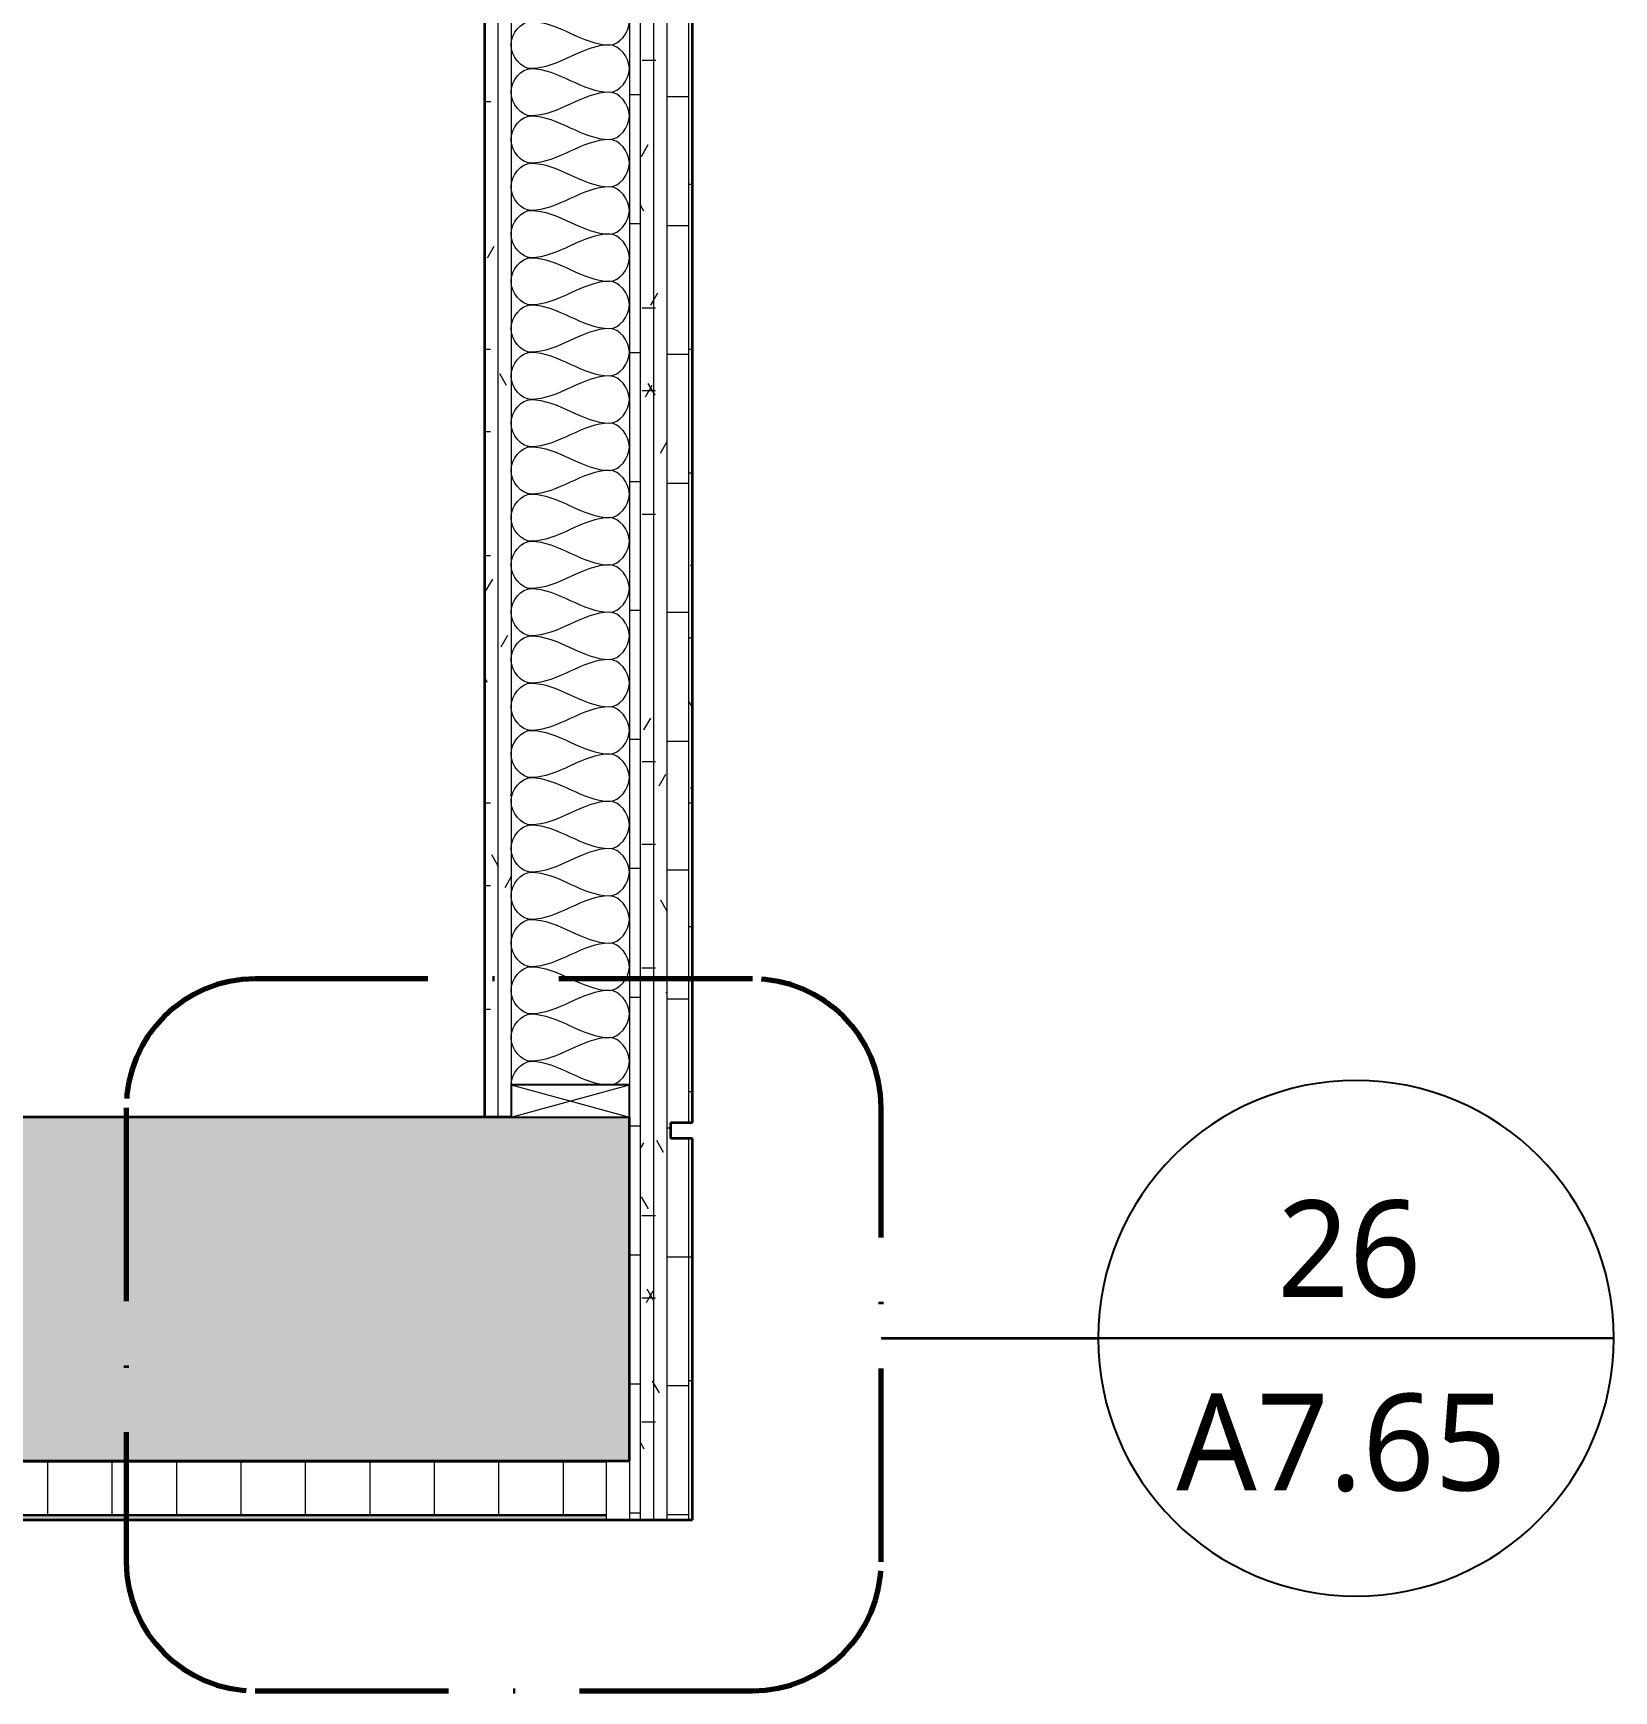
# Model space of a CAD drawing. Header units: inches. Extents: x 6 to 8416, y -388 to 6104.
# Drawn here: x 2981.2 to 3054.7, y 5322.3 to 5399.4 of the extents above; entities that cross this region are included whole.
import ezdxf

# ---------------------------------------------------------------- set-up
doc = ezdxf.new("R2010")
doc.units = ezdxf.units.IN
doc.header["$MEASUREMENT"] = 0
doc.linetypes.add('Dash Dot 3_16_', pattern=[15, 9, -3, 0, -3])
for name, color, linetype, lineweight in [('A-ANNO-NOTE', 131, 'Continuous', 18), ('A-ANNO-SYMB', 150, 'Continuous', 13), ('A-CLNG', 13, 'Continuous', 25), ('A-CLNG-PATT', 13, 'Continuous', 35), ('A-DETL', 90, 'Continuous', 13), ('A-DETL-GENF', 92, 'Continuous', 13), ('A-WALL', 113, 'Continuous', 25), ('A-WALL-PATT', 111, 'Continuous', 35)]:
    doc.layers.add(name, color=color, linetype=linetype, lineweight=lineweight)
doc.styles.add('Open Sans_3', font='OpenSans-Regular.ttf', dxfattribs={"height": 4.5})
pattern_1 = [(0, (2876.843, 3038.5), (7.68, 1.92), [0.6336, -5.126, 0.6336, -5.126, -30.72]), (0, (2876.843, 3038.5), (7.68, 1.92), [-11.52, 0.6336, -10.886, 0.6336, -5.126, -13.44]), (0, (2876.843, 3038.5), (7.68, 1.92), [-28.8, 0.6336, -3.206, 0.6336, -8.966]), (120, (2879.723, 3039.46), (-5.5027688, 5.6910751), [0.6336, -5.126, 0.6336, -5.126, -30.72]), (120, (2879.723, 3039.46), (-5.5027688, 5.6910751), [-11.52, 0.6336, -10.886, 0.6336, -5.126, -13.44]), (120, (2879.723, 3039.46), (-5.5027688, 5.6910751), [-28.8, 0.6336, -3.206, 0.6336, -8.966]), (240, (2880.683, 3043.3), (-2.1772312, -7.6110751), [0.6336, -5.126, 0.6336, -5.126, -30.72]), (240, (2880.683, 3043.3), (-2.1772312, -7.6110751), [-11.52, 0.6336, -10.886, 0.6336, -5.126, -13.44]), (240, (2880.683, 3043.3), (-2.1772312, -7.6110751), [-28.8, 0.6336, -3.206, 0.6336, -8.966])]

# ---------------------------------------------------------------- blocks, each defined once
blk = doc.blocks.new('06 Nominal Cut Lumber-Section-AM1 - 2x6 Section-V96-WALL SECTION - GARAGE')
at = {"layer": 'A-DETL-GENF', "lineweight": 25}
for p, q in [((24.439, 5477.375), (24.439, 5475.875)), ((29.939, 5477.375), (24.439, 5477.375)), ((29.939, 5475.875), (29.939, 5477.375)), ((24.439, 5475.875), (29.939, 5475.875))]:
    blk.add_line(p, q, dxfattribs=at)
at = {"layer": 'A-DETL-GENF'}
for p, q in [((24.439, 5477.375), (29.939, 5475.875)), ((24.439, 5475.875), (29.939, 5477.375))]:
    blk.add_line(p, q, dxfattribs=at)
blk = doc.blocks.new('Drafting View - CDs-920680-WALL SECTION - GARAGE')
at = {"layer": 'A-ANNO-NOTE', "lineweight": 25}
for p, q in [((-52.621, 5046.643), (-28.621, 5046.643)), ((-28.621, 5046.643), (-52.621, 5046.643))]:
    blk.add_line(p, q, dxfattribs=at)
for start, end in [(0, 180), (180, 0)]:
    blk.add_arc((-40.621, 5046.643), 12, start, end, dxfattribs=at)

msp = doc.modelspace()

# ---------------------------------------------------------------- hatches: boundary and pattern name
at = {"layer": 'A-CLNG-PATT', "lineweight": 13}
h = msp.add_hatch(dxfattribs=at)
h.set_pattern_fill('FP_40', color=256, style=0, pattern_type=2)
h.set_pattern_definition([(0, (2876.843, 3038.5), (0, 3), []), (90, (2876.843, 3038.5), (-3, 2e-16), [])])
h.paths.add_polyline_path([(2809.72671903, 5330.4375), (3007.85171903, 5330.4375), (3007.85171903, 5332.9375), (2809.72671903, 5332.9375)])
h = msp.add_hatch(dxfattribs=at)
h.set_pattern_fill('FP_39', color=256, style=0, pattern_type=2)
h.set_pattern_definition(pattern_1)
h.paths.add_polyline_path([(2809.72671903, 5330.25), (3007.85171903, 5330.25), (3007.85171903, 5330.4375), (2809.72671903, 5330.4375)])
at = {"layer": 'A-DETL-GENF'}
h = msp.add_hatch(dxfattribs=at)
h.set_pattern_fill('FP_35', color=135, style=0, pattern_type=2)
h.set_pattern_definition([(50, (2876.843, 3038.5), (6.885997, -0.602097), [0.72, -7.92]), (355, (2876.843, 3038.5), (-1.331756, 7.220547), [0.576, -6.336]), (100.451, (2877.417, 3038.45), (5.553629, 6.618191), [0.61191, -6.731]), (46.184, (2876.843, 3040.42), (10.245642, -1.588925), [1.08, -11.88]), (96.636, (2877.697, 3040.288), (8.97244, 9.35152), [0.91786, -10.096]), (351.184, (2876.843, 3040.42), (8.9732, 9.35123), [0.864, -9.504]), (21, (2877.803, 3039.94), (5.730726, -3.865003), [0.72, -7.92]), (326, (2877.803, 3039.94), (2.33581, 6.96088), [0.576, -6.336]), (71.451, (2878.281, 3039.618), (8.065876, 3.095948), [0.61191, -6.731]), (37.5, (2876.843, 3038.5), (0.116866, 3.1954784), [0.06336, -6.196, 0.06336, -6.369, -6.36]), (37.5, (2876.843, 3038.5), (0.116866, 3.1954784), [-12.691, 0.06336, -6.297]), (7.5, (2876.843, 3038.5), (2.52543, 3.7860247), [0.06336, -3.604, 0.06336, -6.052, -2.424]), (7.5, (2876.843, 3038.5), (2.52543, 3.7860247), [-9.782, 0.06336, -2.361]), (327.5, (2874.703, 3038.5), (5.1243685, -0.2161763), [0.06336, -2.337, 0.06336, -7.425, -9.936]), (327.5, (2874.703, 3038.5), (5.1243685, -0.2161763), [-9.888, 0.06336, -9.873]), (317.5, (2873.743, 3038.5), (5.598326, 0.96141), [0.06336, -3.057, 0.06336, -4.909, -7.056]), (317.5, (2873.743, 3038.5), (5.598326, 0.96141), [-8.093, 0.06336, -6.993])])
h.paths.add_polyline_path([(2882.99821903, 5333), (3008.91421903, 5333), (3008.91421903, 5349), (2720.90221903, 5349), (2720.90221903, 5333)])
at = {"layer": 'A-WALL-PATT', "lineweight": 13}
h = msp.add_hatch(dxfattribs=at)
h.set_pattern_fill('FP_37', color=256, style=0, pattern_type=2)
h.set_pattern_definition([(0, (2876.84, 3038.5), (0, 60), [60, 0, 0, 0]), (284.036, (2917.643, 3050.5), (59.99915, -180.000494), [12.369, -235.017]), (284.036, (2915.243, 3050.5), (59.99915, -180.000494), [12.369, -235.017]), (284.036, (2912.843, 3050.5), (59.99915, -180.000494), [12.369, -235.017]), (284.036, (2881.643, 3062.5), (59.99915, -180.000494), [12.369, -235.017]), (284.036, (2879.243, 3062.5), (59.99915, -180.000494), [12.369, -235.017]), (284.036, (2876.843, 3062.5), (59.99915, -180.000494), [12.369, -235.017]), (284.036, (2899.643, 3074.5), (59.99915, -180.000494), [12.369, -235.017]), (284.036, (2897.243, 3074.5), (59.99915, -180.000494), [12.369, -235.017]), (284.036, (2894.843, 3074.5), (59.99915, -180.000494), [12.369, -235.017]), (284.036, (2917.643, 3086.5), (59.99915, -180.000494), [12.369, -235.017]), (284.036, (2915.243, 3086.5), (59.99915, -180.000494), [12.369, -235.017]), (284.036, (2912.843, 3086.5), (59.99915, -180.000494), [12.369, -235.017]), (284.036, (2881.643, 3098.5), (59.99915, -180.00049), [12.369, -235.017]), (284.036, (2879.243, 3098.5), (59.99915, -180.00049), [12.369, -235.017]), (284.036, (2876.843, 3098.5), (59.99915, -180.00049), [12.369, -235.017]), (0, (2876.84, 3044.5), (0, 60), [60, 0, 0, 0]), (0, (2876.84, 3050.5), (0, 60), [60, 0, 0, 0]), (0, (2876.84, 3056.5), (0, 60), [60, 0, 0, 0]), (0, (2876.84, 3062.5), (0, 60), [60, 0, 0, 0]), (0, (2876.84, 3068.5), (0, 60), [60, 0, 0, 0]), (0, (2876.84, 3074.5), (0, 60), [60, 0, 0, 0]), (0, (2876.84, 3080.5), (0, 60), [60, 0, 0, 0]), (0, (2876.84, 3086.5), (0, 60), [60, 0, 0, 0]), (0, (2876.84, 3092.5), (0, 60), [60, 0, 0, 0])])
h.paths.add_polyline_path([(3009.41421903, 5330.25), (3009.41421903, 5475.875), (3008.91421903, 5475.875), (3008.91421903, 5330.25)])
h = msp.add_hatch(dxfattribs=at)
h.set_pattern_fill('FP_39', color=256, style=0, pattern_type=2)
h.set_pattern_definition(pattern_1)
h.paths.add_polyline_path([(3009.41421903, 5330.25), (3010.03921903, 5330.25), (3010.03921903, 5475.875), (3009.41421903, 5475.875), (3009.41421903, 5394.239)])
h = msp.add_hatch(dxfattribs=at)
h.set_pattern_fill('FP_39', color=256, style=0, pattern_type=2)
h.set_pattern_definition(pattern_1)
h.paths.add_polyline_path([(3010.03921903, 5330.25), (3010.66421903, 5330.25), (3010.66421903, 5475.875), (3010.03921903, 5475.875), (3010.03921903, 5394.239)])
h = msp.add_hatch(dxfattribs=at)
h.set_pattern_fill('FP_36', color=256, style=0, pattern_type=2)
h.set_pattern_definition([(0, (2876.843, 3038.5), (0, 6), []), (90, (2876.843, 3038.5), (-6, 4e-16), [])])
h.paths.add_polyline_path([(3011.66421903, 5330.25), (3011.66421903, 5348), (3010.85171903, 5348), (3010.85171903, 5348.75), (3011.66421903, 5348.75), (3011.66421903, 5475.875), (3010.66421903, 5475.875), (3010.66421903, 5330.25)])
h = msp.add_hatch(dxfattribs=at)
h.set_pattern_fill('FP_39', color=256, style=0, pattern_type=2)
h.set_pattern_definition(pattern_1)
h.paths.add_polyline_path([(3011.85171903, 5330.25), (3011.85171903, 5348), (3011.66421903, 5348), (3011.66421903, 5330.25)])
h.paths.add_polyline_path([(3011.85171903, 5348.75), (3011.85171903, 5475.875), (3011.66421903, 5475.875), (3011.66421903, 5348.75)])
h = msp.add_hatch(dxfattribs=at)
h.set_pattern_fill('FP_39', color=256, style=0, pattern_type=2)
h.set_pattern_definition(pattern_1)
h.paths.add_polyline_path([(3002.16421903, 5349), (3002.78921903, 5349), (3002.78921903, 5456.625), (3002.16421903, 5456.625), (3002.16421903, 5394.239)])
h = msp.add_hatch(dxfattribs=at)
h.set_pattern_fill('FP_39', color=256, style=0, pattern_type=2)
h.set_pattern_definition(pattern_1)
h.paths.add_polyline_path([(3003.41421903, 5349), (3003.41421903, 5456.625), (3002.78921903, 5456.625), (3002.78921903, 5349)])

# ---------------------------------------------------------------- linework, layer by layer
at = {"layer": 'A-ANNO-SYMB', "linetype": 'Dash Dot 3_16_', "lineweight": 70}
for p, q in [((3014.6383303, 5355.43814332), (2991.49964216, 5355.43814332)), ((2985.49964216, 5349.43814332), (2985.49964216, 5328.29786398)), ((3020.6383303, 5328.29786398), (3020.6383303, 5349.43814332)), ((2991.49964216, 5322.29786398), (3014.6383303, 5322.29786398))]:
    msp.add_line(p, q, dxfattribs=at)
at = {"layer": 'A-ANNO-SYMB', "lineweight": 35}
msp.add_line((3020.6383303, 5338.70813095), (3030.73530557, 5338.70813095), dxfattribs=at)
at = {"layer": 'A-ANNO-SYMB', "linetype": 'Dash Dot 3_16_', "lineweight": 70}
for centre, start, end in [((2991.49964216, 5349.43814332), 90, 180), ((3014.6383303, 5349.43814332), 0, 90), ((2991.49964216, 5328.29786398), 180, 270), ((3014.6383303, 5328.29786398), 270, 0)]:
    msp.add_arc(centre, 6, start, end, dxfattribs=at)
at = {"layer": 'A-CLNG', "lineweight": 13}
for p, q in [((3007.85171903, 5332.9375), (2809.72671903, 5332.9375)), ((3007.85171903, 5330.25), (3007.85171903, 5333)), ((3007.85171903, 5330.4375), (2809.72671903, 5330.4375))]:
    msp.add_line(p, q, dxfattribs=at)
at = {"layer": 'A-CLNG', "lineweight": 35}
msp.add_line((2809.72671903, 5330.25), (3007.85171903, 5330.25), dxfattribs=at)
at = {"layer": 'A-DETL', "lineweight": 35}
for p, q in [((3003.41421903, 5349), (2720.90221903, 5349)), ((3008.91421903, 5333), (3008.91421903, 5349)), ((2720.90221903, 5333), (3008.91421903, 5333))]:
    msp.add_line(p, q, dxfattribs=at)
at = {"layer": 'A-DETL'}
for points in [[(3007.99755236, 5398.9), (3008.42967317, 5398.9), (3009.39876488, 5400), (3008.42967317, 5401.1), (3007.99755236, 5401.1)], [(3004.3308857, 5397.8), (3003.89876488, 5397.8), (3002.92967317, 5398.9), (3003.89876488, 5400), (3004.3308857, 5400)], [(3004.3308857, 5400), (3005.59072353, 5400), (3006.73771453, 5398.9), (3007.99755236, 5398.9)], [(3007.99755236, 5398.9), (3006.73771453, 5398.9), (3005.59072353, 5397.8), (3004.3308857, 5397.8)], [(3007.99755236, 5396.7), (3008.42967317, 5396.7), (3009.39876488, 5397.8), (3008.42967317, 5398.9), (3007.99755236, 5398.9)], [(3004.3308857, 5395.6), (3003.89876488, 5395.6), (3002.92967317, 5396.7), (3003.89876488, 5397.8), (3004.3308857, 5397.8)], [(3004.3308857, 5397.8), (3005.59072353, 5397.8), (3006.73771453, 5396.7), (3007.99755236, 5396.7)], [(3007.99755236, 5396.7), (3006.73771453, 5396.7), (3005.59072353, 5395.6), (3004.3308857, 5395.6)], [(3007.99755236, 5394.5), (3008.42967317, 5394.5), (3009.39876488, 5395.6), (3008.42967317, 5396.7), (3007.99755236, 5396.7)], [(3004.3308857, 5393.4), (3003.89876488, 5393.4), (3002.92967317, 5394.5), (3003.89876488, 5395.6), (3004.3308857, 5395.6)], [(3004.3308857, 5395.6), (3005.59072353, 5395.6), (3006.73771453, 5394.5), (3007.99755236, 5394.5)], [(3007.99755236, 5394.5), (3006.73771453, 5394.5), (3005.59072353, 5393.4), (3004.3308857, 5393.4)], [(3007.99755236, 5392.3), (3008.42967317, 5392.3), (3009.39876488, 5393.4), (3008.42967317, 5394.5), (3007.99755236, 5394.5)], [(3004.3308857, 5391.2), (3003.89876488, 5391.2), (3002.92967317, 5392.3), (3003.89876488, 5393.4), (3004.3308857, 5393.4)], [(3004.3308857, 5393.4), (3005.59072353, 5393.4), (3006.73771453, 5392.3), (3007.99755236, 5392.3)], [(3007.99755236, 5392.3), (3006.73771453, 5392.3), (3005.59072353, 5391.2), (3004.3308857, 5391.2)], [(3007.99755236, 5390.1), (3008.42967317, 5390.1), (3009.39876488, 5391.2), (3008.42967317, 5392.3), (3007.99755236, 5392.3)], [(3004.3308857, 5389), (3003.89876488, 5389), (3002.92967317, 5390.1), (3003.89876488, 5391.2), (3004.3308857, 5391.2)], [(3004.3308857, 5391.2), (3005.59072353, 5391.2), (3006.73771453, 5390.1), (3007.99755236, 5390.1)], [(3007.99755236, 5390.1), (3006.73771453, 5390.1), (3005.59072353, 5389), (3004.3308857, 5389)], [(3007.99755236, 5387.9), (3008.42967317, 5387.9), (3009.39876488, 5389), (3008.42967317, 5390.1), (3007.99755236, 5390.1)], [(3004.3308857, 5386.8), (3003.89876488, 5386.8), (3002.92967317, 5387.9), (3003.89876488, 5389), (3004.3308857, 5389)], [(3004.3308857, 5389), (3005.59072353, 5389), (3006.73771453, 5387.9), (3007.99755236, 5387.9)], [(3007.99755236, 5387.9), (3006.73771453, 5387.9), (3005.59072353, 5386.8), (3004.3308857, 5386.8)], [(3007.99755236, 5385.7), (3008.42967317, 5385.7), (3009.39876488, 5386.8), (3008.42967317, 5387.9), (3007.99755236, 5387.9)], [(3004.3308857, 5384.6), (3003.89876488, 5384.6), (3002.92967317, 5385.7), (3003.89876488, 5386.8), (3004.3308857, 5386.8)], [(3004.3308857, 5386.8), (3005.59072353, 5386.8), (3006.73771453, 5385.7), (3007.99755236, 5385.7)], [(3007.99755236, 5385.7), (3006.73771453, 5385.7), (3005.59072353, 5384.6), (3004.3308857, 5384.6)], [(3007.99755236, 5383.5), (3008.42967317, 5383.5), (3009.39876488, 5384.6), (3008.42967317, 5385.7), (3007.99755236, 5385.7)], [(3004.3308857, 5382.4), (3003.89876488, 5382.4), (3002.92967317, 5383.5), (3003.89876488, 5384.6), (3004.3308857, 5384.6)], [(3004.3308857, 5384.6), (3005.59072353, 5384.6), (3006.73771453, 5383.5), (3007.99755236, 5383.5)], [(3007.99755236, 5383.5), (3006.73771453, 5383.5), (3005.59072353, 5382.4), (3004.3308857, 5382.4)], [(3007.99755236, 5381.3), (3008.42967317, 5381.3), (3009.39876488, 5382.4), (3008.42967317, 5383.5), (3007.99755236, 5383.5)], [(3004.3308857, 5380.2), (3003.89876488, 5380.2), (3002.92967317, 5381.3), (3003.89876488, 5382.4), (3004.3308857, 5382.4)], [(3004.3308857, 5382.4), (3005.59072353, 5382.4), (3006.73771453, 5381.3), (3007.99755236, 5381.3)], [(3007.99755236, 5381.3), (3006.73771453, 5381.3), (3005.59072353, 5380.2), (3004.3308857, 5380.2)], [(3007.99755236, 5379.1), (3008.42967317, 5379.1), (3009.39876488, 5380.2), (3008.42967317, 5381.3), (3007.99755236, 5381.3)], [(3004.3308857, 5378), (3003.89876488, 5378), (3002.92967317, 5379.1), (3003.89876488, 5380.2), (3004.3308857, 5380.2)], [(3004.3308857, 5380.2), (3005.59072353, 5380.2), (3006.73771453, 5379.1), (3007.99755236, 5379.1)], [(3007.99755236, 5379.1), (3006.73771453, 5379.1), (3005.59072353, 5378), (3004.3308857, 5378)], [(3007.99755236, 5376.9), (3008.42967317, 5376.9), (3009.39876488, 5378), (3008.42967317, 5379.1), (3007.99755236, 5379.1)], [(3004.3308857, 5375.8), (3003.89876488, 5375.8), (3002.92967317, 5376.9), (3003.89876488, 5378), (3004.3308857, 5378)], [(3004.3308857, 5378), (3005.59072353, 5378), (3006.73771453, 5376.9), (3007.99755236, 5376.9)], [(3007.99755236, 5376.9), (3006.73771453, 5376.9), (3005.59072353, 5375.8), (3004.3308857, 5375.8)], [(3007.99755236, 5374.7), (3008.42967317, 5374.7), (3009.39876488, 5375.8), (3008.42967317, 5376.9), (3007.99755236, 5376.9)], [(3004.3308857, 5373.6), (3003.89876488, 5373.6), (3002.92967317, 5374.7), (3003.89876488, 5375.8), (3004.3308857, 5375.8)], [(3004.3308857, 5375.8), (3005.59072353, 5375.8), (3006.73771453, 5374.7), (3007.99755236, 5374.7)], [(3007.99755236, 5374.7), (3006.73771453, 5374.7), (3005.59072353, 5373.6), (3004.3308857, 5373.6)], [(3007.99755236, 5372.5), (3008.42967317, 5372.5), (3009.39876488, 5373.6), (3008.42967317, 5374.7), (3007.99755236, 5374.7)], [(3004.3308857, 5371.4), (3003.89876488, 5371.4), (3002.92967317, 5372.5), (3003.89876488, 5373.6), (3004.3308857, 5373.6)], [(3004.3308857, 5373.6), (3005.59072353, 5373.6), (3006.73771453, 5372.5), (3007.99755236, 5372.5)], [(3007.99755236, 5372.5), (3006.73771453, 5372.5), (3005.59072353, 5371.4), (3004.3308857, 5371.4)], [(3007.99755236, 5370.3), (3008.42967317, 5370.3), (3009.39876488, 5371.4), (3008.42967317, 5372.5), (3007.99755236, 5372.5)], [(3004.3308857, 5369.2), (3003.89876488, 5369.2), (3002.92967317, 5370.3), (3003.89876488, 5371.4), (3004.3308857, 5371.4)], [(3004.3308857, 5371.4), (3005.59072353, 5371.4), (3006.73771453, 5370.3), (3007.99755236, 5370.3)], [(3007.99755236, 5370.3), (3006.73771453, 5370.3), (3005.59072353, 5369.2), (3004.3308857, 5369.2)], [(3007.99755236, 5368.1), (3008.42967317, 5368.1), (3009.39876488, 5369.2), (3008.42967317, 5370.3), (3007.99755236, 5370.3)], [(3004.3308857, 5367), (3003.89876488, 5367), (3002.92967317, 5368.1), (3003.89876488, 5369.2), (3004.3308857, 5369.2)], [(3004.3308857, 5369.2), (3005.59072353, 5369.2), (3006.73771453, 5368.1), (3007.99755236, 5368.1)], [(3007.99755236, 5368.1), (3006.73771453, 5368.1), (3005.59072353, 5367), (3004.3308857, 5367)], [(3007.99755236, 5365.9), (3008.42967317, 5365.9), (3009.39876488, 5367), (3008.42967317, 5368.1), (3007.99755236, 5368.1)], [(3004.3308857, 5364.8), (3003.89876488, 5364.8), (3002.92967317, 5365.9), (3003.89876488, 5367), (3004.3308857, 5367)], [(3004.3308857, 5367), (3005.59072353, 5367), (3006.73771453, 5365.9), (3007.99755236, 5365.9)], [(3007.99755236, 5365.9), (3006.73771453, 5365.9), (3005.59072353, 5364.8), (3004.3308857, 5364.8)], [(3007.99755236, 5363.7), (3008.42967317, 5363.7), (3009.39876488, 5364.8), (3008.42967317, 5365.9), (3007.99755236, 5365.9)], [(3004.3308857, 5362.6), (3003.89876488, 5362.6), (3002.92967317, 5363.7), (3003.89876488, 5364.8), (3004.3308857, 5364.8)], [(3004.3308857, 5364.8), (3005.59072353, 5364.8), (3006.73771453, 5363.7), (3007.99755236, 5363.7)], [(3007.99755236, 5363.7), (3006.73771453, 5363.7), (3005.59072353, 5362.6), (3004.3308857, 5362.6)], [(3007.99755236, 5361.5), (3008.42967317, 5361.5), (3009.39876488, 5362.6), (3008.42967317, 5363.7), (3007.99755236, 5363.7)], [(3004.3308857, 5360.4), (3003.89876488, 5360.4), (3002.92967317, 5361.5), (3003.89876488, 5362.6), (3004.3308857, 5362.6)], [(3004.3308857, 5362.6), (3005.59072353, 5362.6), (3006.73771453, 5361.5), (3007.99755236, 5361.5)], [(3007.99755236, 5361.5), (3006.73771453, 5361.5), (3005.59072353, 5360.4), (3004.3308857, 5360.4)], [(3007.99755236, 5359.3), (3008.42967317, 5359.3), (3009.39876488, 5360.4), (3008.42967317, 5361.5), (3007.99755236, 5361.5)], [(3004.3308857, 5358.2), (3003.89876488, 5358.2), (3002.92967317, 5359.3), (3003.89876488, 5360.4), (3004.3308857, 5360.4)], [(3004.3308857, 5360.4), (3005.59072353, 5360.4), (3006.73771453, 5359.3), (3007.99755236, 5359.3)], [(3007.99755236, 5359.3), (3006.73771453, 5359.3), (3005.59072353, 5358.2), (3004.3308857, 5358.2)], [(3007.99755236, 5357.1), (3008.42967317, 5357.1), (3009.39876488, 5358.2), (3008.42967317, 5359.3), (3007.99755236, 5359.3)], [(3004.3308857, 5356), (3003.89876488, 5356), (3002.92967317, 5357.1), (3003.89876488, 5358.2), (3004.3308857, 5358.2)], [(3004.3308857, 5358.2), (3005.59072353, 5358.2), (3006.73771453, 5357.1), (3007.99755236, 5357.1)], [(3007.99755236, 5357.1), (3006.73771453, 5357.1), (3005.59072353, 5356), (3004.3308857, 5356)], [(3007.99755236, 5354.9), (3008.42967317, 5354.9), (3009.39876488, 5356), (3008.42967317, 5357.1), (3007.99755236, 5357.1)], [(3004.3308857, 5353.8), (3003.89876488, 5353.8), (3002.92967317, 5354.9), (3003.89876488, 5356), (3004.3308857, 5356)], [(3004.3308857, 5356), (3005.59072353, 5356), (3006.73771453, 5354.9), (3007.99755236, 5354.9)], [(3007.99755236, 5354.9), (3006.73771453, 5354.9), (3005.59072353, 5353.8), (3004.3308857, 5353.8)], [(3007.99755236, 5352.7), (3008.42967317, 5352.7), (3009.39876488, 5353.8), (3008.42967317, 5354.9), (3007.99755236, 5354.9)], [(3004.3308857, 5351.6), (3003.89876488, 5351.6), (3002.92967317, 5352.7), (3003.89876488, 5353.8), (3004.3308857, 5353.8)], [(3004.3308857, 5353.8), (3005.59072353, 5353.8), (3006.73771453, 5352.7), (3007.99755236, 5352.7)], [(3007.99755236, 5352.7), (3006.73771453, 5352.7), (3005.59072353, 5351.6), (3004.3308857, 5351.6)], [(3007.99755236, 5350.5), (3008.42967317, 5350.5), (3009.39876488, 5351.6), (3008.42967317, 5352.7), (3007.99755236, 5352.7)], [(3003.41421903, 5350.5), (3003.41421903, 5351.01854497), (3003.89876488, 5351.6), (3004.3308857, 5351.6)], [(3004.3308857, 5351.6), (3005.59072353, 5351.6), (3006.73771453, 5350.5), (3007.99755236, 5350.5)]]:
    msp.add_open_spline(points, degree=3, dxfattribs=at)
at = {"layer": 'A-WALL', "lineweight": 13}
for p, q in [((3009.41421903, 5475.875), (3009.41421903, 5330.25)), ((3010.03921903, 5475.875), (3010.03921903, 5330.25)), ((3010.66421903, 5475.875), (3010.66421903, 5330.25)), ((3011.66421903, 5475.875), (3011.66421903, 5348.75)), ((3008.91421903, 5457.125), (3008.91421903, 5350.5)), ((3002.78921903, 5456.625), (3002.78921903, 5349)), ((3003.41421903, 5456.625), (3003.41421903, 5350.5)), ((3011.66421903, 5348), (3011.66421903, 5330.25)), ((3008.91421903, 5333), (3008.91421903, 5330.25))]:
    msp.add_line(p, q, dxfattribs=at)
at = {"layer": 'A-WALL', "lineweight": 35}
for p, q in [((3011.85171903, 5348.75), (3011.85171903, 5475.875)), ((3002.16421903, 5456), (3002.16421903, 5349)), ((3010.85171903, 5348), (3010.85171903, 5348.75)), ((3010.85171903, 5348.75), (3011.85171903, 5348.75)), ((3011.85171903, 5348), (3010.85171903, 5348)), ((3011.85171903, 5330.25), (3011.85171903, 5348)), ((3007.85171903, 5330.25), (3011.85171903, 5330.25))]:
    msp.add_line(p, q, dxfattribs=at)

# ---------------------------------------------------------------- block references
at = {"layer": 'A-ANNO-SYMB', "lineweight": 35}
msp.add_blockref('Drafting View - CDs-920680-WALL SECTION - GARAGE', (3083.35610069, 292.06547885), dxfattribs=at)
at = {"layer": 'A-DETL-GENF'}
msp.add_blockref('06 Nominal Cut Lumber-Section-AM1 - 2x6 Section-V96-WALL SECTION - GARAGE', (2978.97499582, -126.875), dxfattribs=at)

# ---------------------------------------------------------------- texts
at = {"layer": 'A-ANNO-SYMB', "char_height": 4.5, "attachment_point": 1, "style": 'Open Sans_3'}
for s, insert, width in [('26', (3039.0657495, 5345.12644391), 8.787), ('A7.65', (3034.36968651, 5336.12644391), 20.1495)]:
    msp.add_mtext(s, dxfattribs=dict(at, insert=insert, width=width))

doc.saveas('drawing.dxf')
